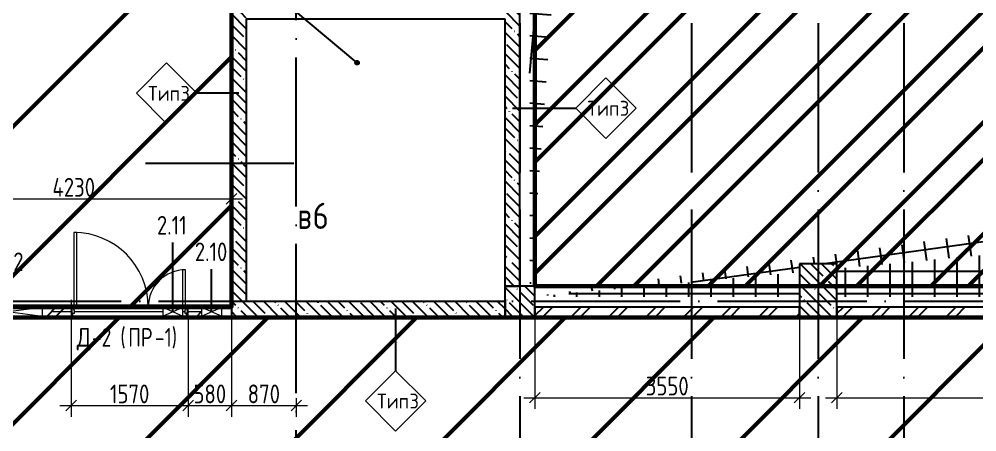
# Model space of a CAD drawing. Header units: millimetres. Extents: x -68946 to 288321, y -402657 to 324925.
# Drawn here: x 83839 to 96684, y 155419 to 160952 of the extents above; entities that cross this region are included whole.
import ezdxf

# ---------------------------------------------------------------- set-up
doc = ezdxf.new("R2010")
doc.units = ezdxf.units.MM
doc.linetypes.add('ADSK_Линия сетки', pattern=[2500, 2000, -250, 0, -250])
doc.layers.get('Defpoints').update_dxf_attribs({"color": 250})
for name, color, linetype, lineweight in [('2.5) Шпкл.  ЧНП-3', 80, 'Continuous', 60), ('3.4) ПТ-5         4 вып', 150, 'Continuous', 60), ('A-ANNO-DIMS', 250, 'Continuous', 9), ('A-AREA-BNDY', 7, 'Continuous', 5), ('A-DETL', 250, 'Continuous', 5), ('A-DETL-GENF', 250, 'Continuous', 9), ('A-DETL-GENF-1', 250, 'Continuous', 5), ('A-DOOR', 250, 'Continuous', 5), ('A-DOOR-1', 250, 'Continuous', 13), ('A-DOOR-FRAM', 250, 'Continuous', 5), ('A-DOOR-IDEN', 7, 'Continuous', 9), ('A-GENM-1', 250, 'Continuous', 5), ('A-GENM-2', 250, 'Continuous', 5), ('A-GLAZ', 250, 'Continuous', 5), ('A-GLAZ-IDEN', 7, 'Continuous', 9), ('A-WALL-1', 250, 'Continuous', 50), ('A-WALL-IDEN', 7, 'Continuous', 9), ('G-ANNO-SYMB-3', 250, 'Continuous', 9), ('G-ANNO-TEXT', 250, 'Continuous', 9), ('I-WALL-1', 250, 'Continuous', 5), ('S-COLS', 7, 'Continuous', 9), ('S-COLS-1', 250, 'Continuous', 5), ('S-COLS-2', 250, 'Continuous', 5), ('Оси-1', 250, 'ADSK_Линия сетки', 9)]:
    doc.layers.add(name, color=color, linetype=linetype, lineweight=lineweight)
doc.layers.add('A-FLOR-PATT-1', color=7, linetype='Continuous', lineweight=5, true_color=0xffffff)
doc.styles.add('GOST Common_1', font='', dxfattribs={"width": 0.9, "height": 250})
doc.styles.add('GOST Common_2', font='', dxfattribs={"width": 0.8, "height": 350})
doc.styles.add('ISOCPEUR_1', font='isocpeur.ttf', dxfattribs={"width": 0.9, "height": 250})
doc.styles.add('ISOCPEUR_I_1', font='ГОСТ тип А.ttf', dxfattribs={"height": 2500})
doc.styles.add('А3', font='ГОСТ тип А.ttf')
doc.styles.get('GOST Common_1').set_extended_font_data('GOST Common')
doc.styles.get('GOST Common_2').set_extended_font_data('GOST Common')
doc.dimstyles.new('ADSK_Основной_2_5_мм', dxfattribs={"dimscale": 304.8, "dimtxt": 0.824897, "dimasz": 0.463911, "dimexe": 0.492126, "dimexo": 0.001615, "dimgap": 0.098425, "dimtad": 1, "dimdec": 0, "dimlfac": 304.8, "dimdsep": 46, "dimtxsty": 'GOST Common_1', "dimblk1": 'OBLIQUE', "dimblk2": 'OBLIQUE', "dimsah": 1, "dimcen": 0.09, "dimdle": 0.492126, "dimazin": 0, "dimtfac": 1, "dimtdec": 4, "dimtix": 1, "dimtmove": 0, "dimatfit": 3, "dimfxl": 1, "dimtvp": 1, "dimtolj": 1, "dimtzin": 0, "dimlwd": 9, "dimlwe": 9, "dimarcsym": 2})
doc.dimstyles.new('ADSK_Основной_2_5_мм_1', dxfattribs={"dimscale": 304.8, "dimtxt": 0.824897, "dimasz": 0.463911, "dimexe": 0.492126, "dimexo": 0.001615, "dimgap": 0.098425, "dimtad": 1, "dimdec": 0, "dimlfac": 304.8, "dimdsep": 46, "dimtxsty": 'GOST Common_1', "dimblk1": 'OBLIQUE', "dimblk2": 'OBLIQUE', "dimsah": 1, "dimcen": 0.09, "dimdle": 0.492126, "dimazin": 0, "dimtfac": 1, "dimtdec": 4, "dimtix": 1, "dimtmove": 1, "dimatfit": 3, "dimfxl": 1, "dimtvp": 1, "dimtolj": 1, "dimtzin": 0, "dimlwd": 9, "dimlwe": 9, "dimarcsym": 2})
pattern_1 = [(135, (12755.58, 117197.27), (-142.5612, -142.5612), []), (135, (12898.14, 117197.27), (-142.5612, -142.5612), [252.016, -50.403, 3.353, -47.05])]
pattern_2 = [(45, (12755.58, 117197.27), (-251.4472, 251.4472), []), (45, (12755.58, 117578.27), (-251.4472, 251.4472), [])]

# ---------------------------------------------------------------- blocks, each defined once
blk = doc.blocks.new('Дверь_СКБ_2Ст - СОШ_Дв_1570_1550_x2100h _пр_ завертка-V7-АР1_Маркировочный план подвала_ Блок 2_ 3')
at = {"layer": 'A-DOOR'}
h = blk.add_hatch(dxfattribs=at)
h.set_pattern_fill('FP_10', color=256, style=0, pattern_type=2)
h.set_pattern_definition([(135, (1501.41, 124.685), (-14.14214, -14.14214), []), (225, (1501.41, 124.685), (14.14214, -14.14214), [])])
h.paths.add_polyline_path([(797.5, -60), (797.5, 60), (787.5, 60), (787.5, -60)])
at = {"layer": 'A-DOOR-FRAM'}
h = blk.add_hatch(dxfattribs=at)
h.set_pattern_fill('FP_11', color=256, style=0, pattern_type=2)
h.set_pattern_definition([(45, (-621.384, 124.685), (-14.1421, 14.1421), []), (135, (-621.384, 124.685), (-14.1421, -14.1421), [])])
h.paths.add_polyline_path([(-762.5, -60), (-762.5, 60), (-772.5, 60), (-772.5, -60)])
at = {"layer": 'A-DOOR'}
for centre, radius, start, end in [((-737.5, 60), 1000, 0, 90), ((762.5, 60), 500, 90, 180)]:
    blk.add_arc(centre, radius, start, end, dxfattribs=at)
at = {"layer": 'A-DOOR-1'}
for p, q in [((-737.5, 1060), (-737.5, 60)), ((-697.5, 1060), (-737.5, 1060)), ((-697.5, 60), (-697.5, 1060)), ((762.5, 560), (722.5, 560)), ((722.5, 560), (722.5, 60)), ((762.5, 60), (762.5, 560)), ((-737.5, 60), (-697.5, 60)), ((727.5, 60), (762.5, 60))]:
    blk.add_line(p, q, dxfattribs=at)
at = {"layer": 'A-DOOR-FRAM'}
for p, q in [((-747.5, 68), (-817.5, 68)), ((-817.5, 68), (-817.5, 60)), ((-817.5, 60), (-747.5, 60)), ((-762.5, 60), (-772.5, 60)), ((-772.5, 60), (-772.5, -60)), ((-737.5, 60), (-762.5, 60)), ((-762.5, 60), (-762.5, -20)), ((-762.5, -60), (-762.5, 60)), ((-747.5, 60), (-747.5, 68)), ((-737.5, 20), (-737.5, 60)), ((-727.5, 20), (-737.5, 20)), ((-727.5, -20), (-727.5, 20)), ((762.5, 20), (752.5, 20)), ((752.5, 20), (752.5, -20)), ((762.5, 60), (762.5, 20)), ((787.5, 60), (762.5, 60)), ((842.5, 68), (772.5, 68)), ((772.5, 68), (772.5, 60)), ((772.5, 60), (842.5, 60)), ((787.5, -20), (787.5, 60)), ((797.5, 60), (787.5, 60)), ((787.5, 60), (787.5, -60)), ((797.5, -60), (797.5, 60)), ((842.5, 60), (842.5, 68)), ((-747.5, -60), (-817.5, -60)), ((-817.5, -60), (-817.5, -68)), ((-817.5, -68), (-747.5, -68)), ((-772.5, -60), (-762.5, -60)), ((-762.5, -20), (-727.5, -20)), ((-747.5, -20), (-762.5, -20)), ((-762.5, -20), (-762.5, -60)), ((-762.5, -60), (-747.5, -60)), ((-747.5, -60), (-747.5, -20)), ((-747.5, -68), (-747.5, -60)), ((752.5, -20), (787.5, -20)), ((787.5, -20), (772.5, -20)), ((772.5, -20), (772.5, -60)), ((772.5, -60), (787.5, -60)), ((842.5, -60), (772.5, -60)), ((772.5, -60), (772.5, -68)), ((772.5, -68), (842.5, -68)), ((787.5, -60), (787.5, -20)), ((787.5, -60), (797.5, -60)), ((842.5, -68), (842.5, -60))]:
    blk.add_line(p, q, dxfattribs=at)
blk = doc.blocks.new('_Wn_-As_OpeningMEP_wall__Rectangular - _Wn_-As_OpeningMEP_wall__Rectangular-40868531-АР1_Маркировочный план подвала_ Блок 2_ 3')
at = {"layer": 'A-DETL-GENF'}
for p, q in [((460, 60), (-460, 60)), ((-460, 60), (-460, -60)), ((460, -60), (460, 60)), ((-460, -60), (460, -60))]:
    blk.add_line(p, q, dxfattribs=at)
at = {"layer": 'A-DETL-GENF-1'}
for p, q in [((460, -60), (-460, 60)), ((460, 60), (-460, -60)), ((-460, 60), (-460, -60)), ((460, -60), (460, 60))]:
    blk.add_line(p, q, dxfattribs=at)
blk = doc.blocks.new('_Wn_-As_OpeningMEP_wall__Rectangular - _Wn_-As_OpeningMEP_wall__Rectangular-32338682-АР1_Маркировочный план подвала_ Блок 2_ 3')
at = {"layer": 'A-DETL-GENF'}
for p, q in [((135, 60), (-135, 60)), ((-135, 60), (-135, -60)), ((135, -60), (135, 60)), ((-135, -60), (135, -60))]:
    blk.add_line(p, q, dxfattribs=at)
at = {"layer": 'A-DETL-GENF-1'}
for p, q in [((135, -60), (-135, 60)), ((135, 60), (-135, -60)), ((-135, 60), (-135, -60)), ((135, -60), (135, 60))]:
    blk.add_line(p, q, dxfattribs=at)
blk = doc.blocks.new('_Wn_-As_OpeningMEP_wall__Rectangular - _Wn_-As_OpeningMEP_wall__Rectangular-35396648-АР1_Маркировочный план подвала_ Блок 2_ 3')
at = {"layer": 'A-DETL-GENF'}
for p, q in [((135, 60), (-135, 60)), ((-135, 60), (-135, -60)), ((135, -60), (135, 60)), ((-135, -60), (135, -60))]:
    blk.add_line(p, q, dxfattribs=at)
at = {"layer": 'A-DETL-GENF-1'}
for p, q in [((135, -60), (-135, 60)), ((135, 60), (-135, -60)), ((-135, 60), (-135, -60)), ((135, -60), (135, 60))]:
    blk.add_line(p, q, dxfattribs=at)
blk = doc.blocks.new('Ом_Перемычка из уголков - A1-1_57 63x100x6-34134793-АР1_Маркировочный план подвала_ Блок 2_ 3')
at = {"layer": 'A-GENM-2'}
for p, q in [((-910, 0), (-660, 0)), ((-615, 0), (570, 0)), ((840, 0), (865, 0)), ((910, 0), (1090, 0))]:
    blk.add_line(p, q, dxfattribs=at)
blk = doc.blocks.new('_Oblique')
at = {"color": 0, "linetype": 'ByBlock', "lineweight": -2}
blk.add_line((-0.5, -0.5), (0.5, 0.5), dxfattribs=at)
blk = doc.blocks.new('*D5659')
at = {"layer": 'A-ANNO-DIMS', "color": 0, "lineweight": 9, "transparency": 16777216}
for p, q in [((82456, 156946), (82456, 158692)), ((86686, 157093), (86686, 158692)), ((82306, 158542), (86836, 158542))]:
    blk.add_line(p, q, dxfattribs=at)
at = {"layer": 'Defpoints', "color": 0, "transparency": 16777216}
for p in [(86686, 158542), (86686, 157092), (82456, 156945)]:
    blk.add_point(p, dxfattribs=at)
at = {"layer": 'A-ANNO-DIMS', "color": 0, "lineweight": 9, "transparency": 16777216, "xscale": 141.4, "yscale": 141.4, "zscale": 141.4, "rotation": 180}
blk.add_blockref('_Oblique', (82456, 158542), dxfattribs=at)
at = {"layer": 'A-ANNO-DIMS', "color": 0, "lineweight": 9, "transparency": 16777216, "xscale": 141.4, "yscale": 141.4, "zscale": 141.4}
blk.add_blockref('_Oblique', (86686, 158542), dxfattribs=at)
at = {"layer": 'A-ANNO-DIMS', "color": 0, "lineweight": 25, "transparency": 16777216, "insert": (84571, 158698), "char_height": 251.4, "width": 782.41, "attachment_point": 5, "style": 'А3'}
blk.add_mtext('\\A1;4230', dxfattribs=at)
blk = doc.blocks.new('*D5660')
at = {"layer": 'A-ANNO-DIMS', "color": 0, "lineweight": 9, "transparency": 16777216}
for p, q in [((94806, 156972), (94806, 155727)), ((100106, 156972), (100106, 155727)), ((94656, 155877), (100256, 155877))]:
    blk.add_line(p, q, dxfattribs=at)
at = {"layer": 'Defpoints', "color": 0, "transparency": 16777216}
for p in [(94806, 156972), (100106, 156972), (100106, 155877)]:
    blk.add_point(p, dxfattribs=at)
at = {"layer": 'A-ANNO-DIMS', "color": 0, "lineweight": 9, "transparency": 16777216, "xscale": 141.4, "yscale": 141.4, "zscale": 141.4, "rotation": 180}
blk.add_blockref('_Oblique', (94806, 155877), dxfattribs=at)
at = {"layer": 'A-ANNO-DIMS', "color": 0, "lineweight": 9, "transparency": 16777216, "xscale": 141.4, "yscale": 141.4, "zscale": 141.4}
blk.add_blockref('_Oblique', (100106, 155877), dxfattribs=at)
at = {"layer": 'A-ANNO-DIMS', "color": 0, "lineweight": 25, "transparency": 16777216, "insert": (97592, 156432), "char_height": 251.4, "width": 756.84, "attachment_point": 1, "line_spacing_factor": 1.022761, "style": 'А3'}
blk.add_mtext('\\A1;5300', dxfattribs=at)
blk = doc.blocks.new('*D5506')
at = {"layer": 'A-ANNO-DIMS', "color": 0, "lineweight": 9, "transparency": 16777216}
for p, q in [((90756, 156972), (90756, 155727)), ((94306, 156972), (94306, 155727)), ((90606, 155877), (94456, 155877))]:
    blk.add_line(p, q, dxfattribs=at)
at = {"layer": 'Defpoints', "color": 0, "transparency": 16777216}
for p in [(90756, 156972), (94306, 156972), (94306, 155877)]:
    blk.add_point(p, dxfattribs=at)
at = {"layer": 'A-ANNO-DIMS', "color": 0, "lineweight": 9, "transparency": 16777216, "xscale": 141.4, "yscale": 141.4, "zscale": 141.4, "rotation": 180}
blk.add_blockref('_Oblique', (90756, 155877), dxfattribs=at)
at = {"layer": 'A-ANNO-DIMS', "color": 0, "lineweight": 9, "transparency": 16777216, "xscale": 141.4, "yscale": 141.4, "zscale": 141.4}
blk.add_blockref('_Oblique', (94306, 155877), dxfattribs=at)
at = {"layer": 'A-ANNO-DIMS', "color": 0, "lineweight": 25, "transparency": 16777216, "insert": (92531, 156033), "char_height": 251.4, "width": 756.84, "attachment_point": 5, "style": 'А3'}
blk.add_mtext('\\A1;3550', dxfattribs=at)
blk = doc.blocks.new('*D5561')
at = {"layer": 'A-ANNO-DIMS', "color": 0, "lineweight": 9, "transparency": 16777216}
for p, q in [((84536, 157188), (84536, 155622)), ((86106, 156932), (86106, 155622)), ((84386, 155772), (86256, 155772))]:
    blk.add_line(p, q, dxfattribs=at)
at = {"layer": 'Defpoints', "color": 0, "transparency": 16777216}
for p in [(84536, 157188), (86106, 156932), (86106, 155772)]:
    blk.add_point(p, dxfattribs=at)
at = {"layer": 'A-ANNO-DIMS', "color": 0, "lineweight": 9, "transparency": 16777216, "xscale": 141.4, "yscale": 141.4, "zscale": 141.4, "rotation": 180}
blk.add_blockref('_Oblique', (84536, 155772), dxfattribs=at)
at = {"layer": 'A-ANNO-DIMS', "color": 0, "lineweight": 9, "transparency": 16777216, "xscale": 141.4, "yscale": 141.4, "zscale": 141.4}
blk.add_blockref('_Oblique', (86106, 155772), dxfattribs=at)
at = {"layer": 'A-ANNO-DIMS', "color": 0, "lineweight": 25, "transparency": 16777216, "insert": (85321, 155928), "char_height": 251.4, "width": 700.59, "attachment_point": 5, "style": 'А3'}
blk.add_mtext('\\A1;1570', dxfattribs=at)
blk = doc.blocks.new('*D5562')
at = {"layer": 'A-ANNO-DIMS', "color": 0, "lineweight": 9, "transparency": 16777216}
for p, q in [((86686, 156972), (86686, 155622)), ((86106, 156932), (86106, 155622)), ((85956, 155772), (86836, 155772))]:
    blk.add_line(p, q, dxfattribs=at)
at = {"layer": 'Defpoints', "color": 0, "transparency": 16777216}
for p in [(86686, 156972), (86106, 156932), (86686, 155772)]:
    blk.add_point(p, dxfattribs=at)
at = {"layer": 'A-ANNO-DIMS', "color": 0, "lineweight": 9, "transparency": 16777216, "xscale": 141.4, "yscale": 141.4, "zscale": 141.4, "rotation": 180}
blk.add_blockref('_Oblique', (86106, 155772), dxfattribs=at)
at = {"layer": 'A-ANNO-DIMS', "color": 0, "lineweight": 9, "transparency": 16777216, "xscale": 141.4, "yscale": 141.4, "zscale": 141.4}
blk.add_blockref('_Oblique', (86686, 155772), dxfattribs=at)
at = {"layer": 'A-ANNO-DIMS', "color": 0, "lineweight": 25, "transparency": 16777216, "insert": (86396, 155928), "char_height": 251.4, "width": 567.63, "attachment_point": 5, "style": 'А3'}
blk.add_mtext('\\A1;580', dxfattribs=at)
blk = doc.blocks.new('*D5563')
at = {"layer": 'A-ANNO-DIMS', "color": 0, "lineweight": 9, "transparency": 16777216}
for p, q in [((86686, 156972), (86686, 155622)), ((87556, 155871), (87556, 155622)), ((86536, 155772), (87706, 155772))]:
    blk.add_line(p, q, dxfattribs=at)
at = {"layer": 'Defpoints', "color": 0, "transparency": 16777216}
for p in [(86686, 156972), (87556, 155872), (87556, 155772)]:
    blk.add_point(p, dxfattribs=at)
at = {"layer": 'A-ANNO-DIMS', "color": 0, "lineweight": 9, "transparency": 16777216, "xscale": 141.4, "yscale": 141.4, "zscale": 141.4, "rotation": 180}
blk.add_blockref('_Oblique', (86686, 155772), dxfattribs=at)
at = {"layer": 'A-ANNO-DIMS', "color": 0, "lineweight": 9, "transparency": 16777216, "xscale": 141.4, "yscale": 141.4, "zscale": 141.4}
blk.add_blockref('_Oblique', (87556, 155772), dxfattribs=at)
at = {"layer": 'A-ANNO-DIMS', "color": 0, "lineweight": 25, "transparency": 16777216, "insert": (87121, 155928), "char_height": 251.4, "width": 567.63, "attachment_point": 5, "style": 'А3'}
blk.add_mtext('\\A1;870', dxfattribs=at)
blk = doc.blocks.new('ADSK_Марка_Стена - Типоразмер_ADSK_Марка-30564887-АР1_Маркировочный план подвала_ Блок 2_ 3')
at = {"layer": 'A-WALL-IDEN'}
for p, q in [((-0.16, 4.37), (-4.21, 0.31)), ((3.9, 0.31), (-0.16, 4.37)), ((-4.21, 0.31), (-0.16, -3.74)), ((-0.16, -3.74), (3.9, 0.31))]:
    blk.add_line(p, q, dxfattribs=at)

msp = doc.modelspace()

# ---------------------------------------------------------------- hatches: boundary and pattern name
at = {"layer": '2.5) Шпкл.  ЧНП-3'}
h = msp.add_hatch(dxfattribs=at)
h.set_pattern_fill('ANSI32', color=256, scale=111)
h.paths.add_polyline_path([(110085.5784, 166492.2956), (105905.5784, 166492.2956), (105905.5784, 175697.3888), (94505.5784, 175697.3888), (94505.5784, 174572.2725), (90755.5784, 174572.2725), (90755.5784, 157372.2725), (105905.5784, 157372.2725), (105905.5784, 157092.2956), (110085.5784, 157092.2956)])
at = {"layer": '3.4) ПТ-5         4 вып'}
h = msp.add_hatch(dxfattribs=at)
h.set_pattern_fill('ANSI31', color=256, scale=444)
h.paths.add_polyline_path([(86685.5784, 172572.2725), (82305.5784, 172572.2725), (82305.5784, 157092.2725), (86685.5784, 157092.2725)])
h = msp.add_hatch(dxfattribs=at)
h.set_pattern_fill('ANSI31', color=256, scale=444)
h.paths.add_polyline_path([(113915.5784, 156952.2731), (82305.5784, 156952.2731), (82305.5784, 152972.2725), (87555.5784, 152972.2725), (87555.5784, 143672.2731), (113915.5784, 143672.2731)])
h.paths.add_polyline_path([(91705.5248, 149714.7401), (91705.5248, 143759.7728), (91730.5248, 143822.2725), (91730.5248, 149777.2398)], flags=16)
edge = h.paths.add_edge_path(flags=17)
edge.add_line((91705.5248, 143672.2731), (91705.5248, 149802.2398))
at = {"layer": 'A-FLOR-PATT-1', "lineweight": 25}
h = msp.add_hatch(dxfattribs=at)
h.set_pattern_fill('FP_127', color=256, style=0, pattern_type=2)
h.set_pattern_definition([(174.98, (112384.85, 177497.48), (-26.251, -298.8493), []), (264.98, (112384.85, 177497.48), (298.8493, -26.251), [])])
h.paths.add_polyline_path([(90701.3821, 157372.2725), (91455.5565, 167472.2725), (90690.5565, 167472.2725), (90690.5565, 162922.2725), (90755.5583, 162922.2725), (90755.5583, 162522.2725), (90690.5565, 162522.2725), (90690.5565, 157372.2725)])
h = msp.add_hatch(dxfattribs=at)
h.set_pattern_fill('FP_131', color=256, style=0, pattern_type=2)
h.set_pattern_definition([(97.93, (99682.24, 157469.36), (-297.126, -41.39), []), (187.93, (99682.24, 157469.36), (41.388, -297.131), [])])
h.paths.add_polyline_path([(90755.5784, 157233.2924), (94305.5784, 157560.6982), (94305.5784, 157672.2956), (94805.5784, 157672.2956), (94805.5784, 157606.8116), (103075.5784, 158369.5288), (103075.5784, 158968.0789), (90755.5784, 157236.4348)])
h = msp.add_hatch(dxfattribs=at)
h.set_pattern_fill('FP_126', color=256, style=0, pattern_type=2)
h.set_pattern_definition([(90, (100320.57, 157275.23), (-300, 2e-14), []), (180, (100320.57, 157275.23), (-4e-14, -299.441), [])])
h.paths.add_polyline_path([(109950.5784, 157227.2956), (103735.5784, 158366.7952), (103735.5784, 158342.2956), (103075.5784, 158342.2956), (103075.5784, 158369.5288), (94805.5784, 157606.8116), (94805.5784, 157227.2956), (100105.5784, 157227.2956), (100105.5784, 157672.2956), (100605.5784, 157672.2956), (100605.5784, 157227.2956), (105905.5784, 157227.2956), (105905.5784, 157672.2956), (106405.5784, 157672.2956), (106405.5784, 157227.2956), (107323.314, 157227.2956)])
h.paths.add_polyline_path([(94305.5784, 157227.2956), (94305.5784, 157560.6982), (90755.5784, 157233.2924), (90755.5784, 157227.2956), (91455.5565, 157227.2956)])
at = {"layer": 'G-ANNO-TEXT', "lineweight": 25}
h = msp.add_hatch(color=256, dxfattribs=at)
edge = h.paths.add_edge_path()
edge.add_arc((88372.0405, 160368.744), 25, 0, 360)
at = {"layer": 'I-WALL-1', "lineweight": 25}
h = msp.add_hatch(dxfattribs=at)
h.set_pattern_fill('FP_1', color=256, style=0, pattern_type=2)
h.set_pattern_definition(pattern_1)
h.paths.add_polyline_path([(90555.5565, 157372.2725), (90555.5565, 162522.2725), (90355.5784, 162522.2725), (90355.5784, 157372.2725)])
h.paths.add_polyline_path([(90435.5565, 162922.2725), (90555.5565, 162922.2725), (90555.5565, 163102.2725), (90355.5565, 163102.2725), (90355.5565, 162922.2725)])
h = msp.add_hatch(dxfattribs=at)
h.set_pattern_fill('FP_1', color=256, style=0, pattern_type=2)
h.set_pattern_definition(pattern_1)
h.paths.add_polyline_path([(86685.5784, 156972.2956), (86885.5784, 156972.2956), (86885.5784, 161152.2725), (86685.5784, 161152.2725), (86685.5784, 157092.2725)])
h = msp.add_hatch(dxfattribs=at)
h.set_pattern_fill('FP_1', color=256, style=0, pattern_type=2)
h.set_pattern_definition(pattern_1)
h.paths.add_polyline_path([(86885.5784, 156972.2956), (90355.5565, 156972.2956), (90355.5565, 157172.2725), (86885.5784, 157172.2725)])
h = msp.add_hatch(dxfattribs=at)
h.set_pattern_fill('FP_2', color=256, style=0, pattern_type=2)
h.set_pattern_definition(pattern_2)
h.paths.add_polyline_path([(86105.5784, 156972.2725), (86285.5784, 156972.2725), (86285.5784, 157092.2725), (86105.5784, 157092.2725)])
h.paths.add_polyline_path([(86685.5784, 156972.2725), (86685.5784, 157092.2725), (86555.5784, 157092.2725), (86555.5784, 156972.2725)])
h.paths.add_polyline_path([(84150.5784, 156972.2725), (84535.5784, 156972.2725), (84535.5784, 157092.2725), (84150.5784, 157092.2725), (84150.5784, 156994.5376)])
h.paths.add_polyline_path([(83230.5784, 156972.2725), (83230.5784, 157092.2725), (82460.5784, 157092.2725), (82460.5784, 156972.2725)])
h = msp.add_hatch(dxfattribs=at)
h.set_pattern_fill('FP_2', color=256, style=0, pattern_type=2)
h.set_pattern_definition(pattern_2)
h.paths.add_polyline_path([(110205.5784, 156972.2956), (110205.5784, 157092.2956), (106405.5784, 157092.2956), (106405.5784, 156972.2956), (107323.314, 156972.2956)])
h.paths.add_polyline_path([(105905.5784, 156972.2956), (105905.5784, 157092.2956), (103465.5784, 157092.2956), (103465.5784, 156972.2956), (104569.2483, 156972.2956)])
h.paths.add_polyline_path([(102415.5784, 156972.2956), (102415.5784, 157092.2956), (100605.5784, 157092.2956), (100605.5784, 156972.2956), (101815.1825, 156972.2956)])
h.paths.add_polyline_path([(99725.5784, 156972.2956), (100105.5784, 156972.2956), (100105.5784, 157092.2956), (99725.5784, 157092.2956), (99725.5784, 157083.6918)])
h.paths.add_polyline_path([(98555.5784, 156972.2956), (98555.5784, 157092.2956), (94805.5784, 157092.2956), (94805.5784, 156972.2956)])
h.paths.add_polyline_path([(94305.5784, 156972.2956), (94305.5784, 157092.2956), (90755.5784, 157092.2956), (90755.5784, 156972.2956), (90798.9196, 156972.2956)])
at = {"layer": 'S-COLS-1', "lineweight": 25}
h = msp.add_hatch(dxfattribs=at)
h.set_pattern_fill('FP_1', color=256, style=0, pattern_type=2)
h.set_pattern_definition(pattern_1)
h.paths.add_polyline_path([(94305.5784, 156972.2956), (94805.5784, 156972.2956), (94805.5784, 157672.2956), (94305.5784, 157672.2956), (94305.5784, 157092.2956)])
h = msp.add_hatch(dxfattribs=at)
h.set_pattern_fill('FP_1', color=256, style=0, pattern_type=2)
h.set_pattern_definition(pattern_1)
h.paths.add_polyline_path([(90355.5784, 156972.2725), (90755.5784, 156972.2725), (90755.5784, 157372.2725), (90355.5784, 157372.2725), (90355.5784, 157172.2725)])

# ---------------------------------------------------------------- linework, layer by layer
at = {"layer": '2.5) Шпкл.  ЧНП-3'}
msp.add_lwpolyline([(90755.5784, 174572.2725), (90755.5784, 157372.2725), (105905.5784, 157372.2725)], dxfattribs=at)
at = {"layer": '3.4) ПТ-5         4 вып'}
for points in [[(82305.5784, 172572.2725), (86685.5784, 172572.2725), (86685.5784, 157092.2725), (82305.5784, 157092.2725)], [(113915.5784, 143672.2731), (82305.5784, 143672.2731), (82305.5784, 156952.2731), (113915.5784, 156952.2731)]]:
    msp.add_lwpolyline(points, close=True, dxfattribs=at)
at = {"layer": 'A-AREA-BNDY', "lineweight": 25}
for p, q in [((86685.5784, 157117.2725), (86685.5784, 161152.2725)), ((82465.5784, 157117.2725), (86685.5784, 157117.2725))]:
    msp.add_line(p, q, dxfattribs=at)
at = {"layer": 'A-DETL', "lineweight": 25}
for p, q in [((86885.5784, 160952.2495), (86885.5784, 157172.2725)), ((90355.5784, 160952.2495), (86885.5784, 160952.2495)), ((90355.5784, 157172.2725), (90355.5784, 160952.2495)), ((86885.5784, 157172.2725), (90355.5784, 157172.2725))]:
    msp.add_line(p, q, dxfattribs=at)
at = {"layer": 'A-GLAZ-IDEN', "lineweight": 25}
for p, q in [((85900.5784, 157032.2725), (85900.5784, 157957.8293)), ((86420.5784, 157032.2725), (86420.5784, 157601.7387))]:
    msp.add_line(p, q, dxfattribs=at)
at = {"layer": 'A-WALL-1', "lineweight": 25}
for p, q in [((90555.5565, 157372.2725), (90555.5565, 162522.2725)), ((86685.5784, 161152.2725), (86685.5784, 156972.2725)), ((90355.5784, 157372.2725), (90555.5565, 157372.2725)), ((90355.5565, 156972.2956), (90355.5565, 157172.2725)), ((84490.5784, 157092.2725), (84150.5784, 157092.2725)), ((84150.5784, 156972.2725), (84490.5784, 156972.2725)), ((86285.5784, 157092.2725), (86150.5784, 157092.2725)), ((86150.5784, 156972.2725), (86285.5784, 156972.2725)), ((86685.5784, 157092.2725), (86555.5784, 157092.2725)), ((86555.5784, 156972.2725), (86685.5784, 156972.2725)), ((86685.5784, 156972.2956), (90355.5565, 156972.2956)), ((94305.5784, 157092.2956), (90755.5784, 157092.2956)), ((90755.5784, 157092.2956), (90755.5784, 156972.2956)), ((90755.5784, 156972.2956), (94305.5784, 156972.2956)), ((94305.5784, 156972.2956), (94305.5784, 157092.2956)), ((98555.5784, 157092.2956), (94805.5784, 157092.2956)), ((94805.5784, 157092.2956), (94805.5784, 156972.2956)), ((94805.5784, 156972.2956), (98555.5784, 156972.2956))]:
    msp.add_line(p, q, dxfattribs=at)
at = {"layer": 'A-WALL-IDEN', "lineweight": 25}
for p, q in [((86785.5784, 159958.9187), (86222.7366, 159958.9187)), ((90455.5565, 159758.5448), (91304.2146, 159758.5448)), ((88888.6026, 157072.2956), (88888.6026, 156239.2625))]:
    msp.add_line(p, q, dxfattribs=at)
at = {"layer": 'G-ANNO-SYMB-3', "lineweight": 25}
msp.add_line((87523.3735, 159018.117), (85534.1508, 159018.117), dxfattribs=at)
at = {"layer": 'G-ANNO-TEXT', "lineweight": 25}
msp.add_line((88372.0405, 160368.744), (87071.3272, 161456.4472), dxfattribs=at)
msp.add_circle((88372.0405, 160368.744), 25, dxfattribs=at)
at = {"layer": 'S-COLS', "lineweight": 25}
for p, q in [((94305.5784, 157092.2956), (94305.5784, 156972.2956)), ((94805.5784, 156972.2956), (94805.5784, 157092.2956))]:
    msp.add_line(p, q, dxfattribs=at)
at = {"layer": 'S-COLS-2', "lineweight": 25}
for p, q in [((94805.5784, 157672.2956), (94305.5784, 157672.2956)), ((94305.5784, 157672.2956), (94305.5784, 157092.2956)), ((94805.5784, 157092.2956), (94805.5784, 157672.2956)), ((90555.5565, 157372.2725), (90355.5784, 157372.2725)), ((90755.5784, 157372.2725), (90555.5565, 157372.2725)), ((90755.5784, 156972.2725), (90755.5784, 157372.2725)), ((90355.5784, 157172.2725), (90355.5784, 156972.2725)), ((90355.5784, 156972.2725), (90755.5784, 156972.2725)), ((94305.5784, 156972.2956), (94805.5784, 156972.2956))]:
    msp.add_line(p, q, dxfattribs=at)
at = {"layer": 'Оси-1', "lineweight": 25}
for p, q in [((87555.5784, 113438.4326), (87555.5784, 178399.2771)), ((90555.5784, 178399.2771), (90555.5784, 113438.4326)), ((92855.5784, 178399.2771), (92855.5784, 113438.4326)), ((94555.5784, 178399.2771), (94555.5784, 113438.4326)), ((95705.5786, 178399.2771), (95705.5786, 113438.4326)), ((78205.6799, 157172.2725), (169576.458, 157172.2725))]:
    msp.add_line(p, q, dxfattribs=at)

# ---------------------------------------------------------------- block references
at = {"layer": 'A-DOOR', "lineweight": 25}
msp.add_blockref('Дверь_СКБ_2Ст - СОШ_Дв_1570_1550_x2100h _пр_ завертка-V7-АР1_Маркировочный план подвала_ Блок 2_ 3', (85308.0784, 157032.2725), dxfattribs=at)
at = {"layer": 'A-GENM-1', "lineweight": 25}
msp.add_blockref('Ом_Перемычка из уголков - A1-1_57 63x100x6-34134793-АР1_Маркировочный план подвала_ Блок 2_ 3', (85195.5784, 157032.2725), dxfattribs=at)
at = {"layer": 'A-GLAZ', "lineweight": 25, "rotation": 180}
for name, p in [('_Wn_-As_OpeningMEP_wall__Rectangular - _Wn_-As_OpeningMEP_wall__Rectangular-40868531-АР1_Маркировочный план подвала_ Блок 2_ 3', (83690.5784, 157032.2725)), ('_Wn_-As_OpeningMEP_wall__Rectangular - _Wn_-As_OpeningMEP_wall__Rectangular-35396648-АР1_Маркировочный план подвала_ Блок 2_ 3', (85900.5784, 157032.2725)), ('_Wn_-As_OpeningMEP_wall__Rectangular - _Wn_-As_OpeningMEP_wall__Rectangular-32338682-АР1_Маркировочный план подвала_ Блок 2_ 3', (86420.5784, 157032.2725))]:
    msp.add_blockref(name, p, dxfattribs=at)
at = {"layer": 'A-WALL-IDEN', "lineweight": 25, "xscale": 99.99999999999993, "yscale": 99.99999999999993, "zscale": 99.99999999999993}
for p in [(85832.6447, 159927.6687), (91725.5565, 159727.2948), (88904.2276, 155802.2956)]:
    msp.add_blockref('ADSK_Марка_Стена - Типоразмер_ADSK_Марка-30564887-АР1_Маркировочный план подвала_ Блок 2_ 3', p, dxfattribs=at)

# ---------------------------------------------------------------- texts
at = {"layer": 'A-DOOR-IDEN', "lineweight": 25, "char_height": 250, "attachment_point": 1, "style": 'GOST Common_2'}
for s, insert, width in [('-2 (', (84814.6847, 156811.458), 591.645375), ('-1)', (85660.0284, 156811.458), 440.126437), ('\\fGOST Common|b0|i0|c204|p34|;\\W.9;Д', (84612.2784, 156811.458), 245.316375), ('ПР', (85302.8409, 156811.458), 432.91125)]:
    msp.add_mtext(s, dxfattribs=dict(at, insert=insert, width=width))
at = {"layer": 'A-GLAZ-IDEN', "lineweight": 25, "char_height": 250, "attachment_point": 1, "style": 'ISOCPEUR_I_1'}
for s, insert, width in [('2.11', (85687.171, 158314.1834), 481.0125), ('2.10', (86194.74, 157958.0929), 529.11375), ('2.12', (83462.2582, 157824.1834), 529.11375)]:
    msp.add_mtext(s, dxfattribs=dict(at, insert=insert, width=width))
at = {"layer": 'A-WALL-IDEN', "lineweight": 25, "char_height": 200, "attachment_point": 1, "style": 'ISOCPEUR_1'}
for s, insert, width in [('Тип', (85568.2639, 160057.3374), 387.215062), (' 3', (85887.7483, 160057.3374), 230.084312), ('Тип', (91461.1757, 159856.9635), 387.215062), (' 3', (91780.6601, 159856.9635), 230.084312), ('Тип', (88639.8468, 155931.9642), 387.215062), (' 3', (88959.3311, 155931.9642), 230.084312)]:
    msp.add_mtext(s, dxfattribs=dict(at, insert=insert, width=width))
at = {"layer": 'G-ANNO-SYMB-3', "lineweight": 25, "char_height": 350, "attachment_point": 1, "style": 'GOST Common_1'}
for s, insert, width in [('\\fGOST Common|b0|i0|c204|p34|;\\W.8;в', (87573.41, 158490.4228), 243.713), (' 6', (87774.4933, 158490.4228), 359.156)]:
    msp.add_mtext(s, dxfattribs=dict(at, insert=insert, width=width))

# ---------------------------------------------------------------- dimensions: what is measured, and where the dimension line sits
at = {"layer": 'A-ANNO-DIMS', "lineweight": 25}
for base, p1, p2, override, picture, middle in [((86685.5784, 158542.4125), (82455.5784, 156945.3205), (86685.5784, 157092.2725), {"dimlfac": 1, "dimpost": '<>', "dimtxsty": 'А3', "dimfxl": 4232.551818}, '*D5659', (84570.5784, 158698.1269)), ((86105.5784, 155771.9429), (84535.5784, 157188.2811), (86105.5784, 156932.2725), {"dimlfac": 1, "dimpost": '<>', "dimtxsty": 'А3', "dimfxl": 1590.735797}, '*D5561', (85320.5784, 155927.6573)), ((86685.5784, 155771.9429), (86105.5784, 156932.2725), (86685.5784, 156972.2956), {"dimlfac": 1, "dimpost": '<>', "dimtxsty": 'А3', "dimfxl": 581.37926}, '*D5562', (86395.5784, 155927.6573)), ((87555.5784, 155771.9429), (86685.5784, 156972.2956), (87555.5784, 155871.9278), {"dimlfac": 1, "dimpost": '<>', "dimtxsty": 'А3', "dimfxl": 1402.750608}, '*D5563', (87120.5784, 155927.6573)), ((94305.5784, 155876.8296), (90755.5784, 156972.2725), (94305.5784, 156972.2956), {"dimlfac": 1, "dimpost": '<>', "dimtxsty": 'А3', "dimfxl": 3550}, '*D5506', (92530.5784, 156032.544))]:
    dim = msp.add_linear_dim(base=base, p1=p1, p2=p2, dimstyle='ADSK_Основной_2_5_мм', override=override, dxfattribs=at)
    dim.commit()
    dim.dimension.update_dxf_attribs({"geometry": picture, "text_midpoint": middle})
dim = msp.add_linear_dim(base=(100105.5784, 155876.8296), p1=(94805.5784, 156972.2956), p2=(100105.5784, 156972.2956), dimstyle='ADSK_Основной_2_5_мм_1', override={"dimlfac": 1, "dimpost": '<>', "dimtxsty": 'А3', "dimfxl": 5300}, dxfattribs=at)
dim.commit()
dim.dimension.update_dxf_attribs({"geometry": '*D5660', "text_midpoint": (97970.105, 156066.87), "dimtype": 160})

doc.saveas('drawing.dxf')
